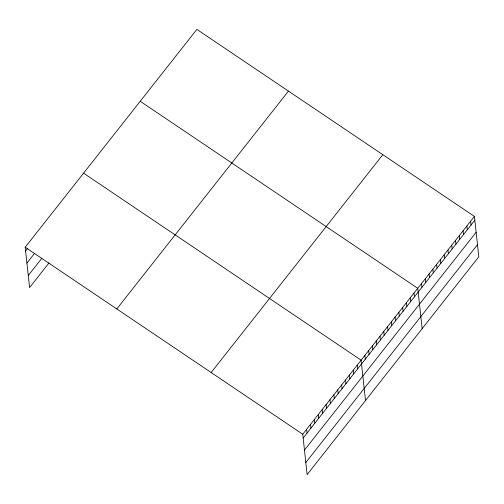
<?xml version="1.0" encoding="UTF-8"?>
<svg xmlns="http://www.w3.org/2000/svg" width="504" height="504" viewBox="0 0 504 504"><rect width="100%" height="100%" fill="white"/><g stroke="black" fill="none" stroke-linecap="round" stroke-linejoin="round"><path stroke-width="0.76" d="M49.039 262.899L29.585 287.582L25.2 247.225L196.869 29.396L474.415 216.418L478.8 256.775L307.131 474.604L302.747 434.246L474.415 216.418M25.61 251.011L27.556 248.541M26.92 263.082L34.707 253.203M28.274 275.518L41.895 258.231M116.789 308.939L288.458 91.111M211.157 372.525L382.826 154.703M303.156 438.026L474.825 220.198M304.466 450.097L476.135 232.268M305.821 462.533L477.49 244.705M140.219 101.279L417.766 288.301L422.15 328.658M83.57 173.162L361.116 360.184L365.495 400.541M25.2 247.225L302.747 434.246M470.641 221.206L471.051 224.992M466.861 226L467.271 229.786M463.088 230.794L463.497 234.574M459.308 235.582L459.717 239.368M455.534 240.377L455.944 244.163M451.754 245.171L452.164 248.951M447.98 249.959L448.39 253.745M444.2 254.753L444.61 258.539M440.427 259.547L440.836 263.327M436.647 264.335L437.056 268.122M432.873 269.13L433.283 272.916M429.093 273.924L429.509 277.704M425.319 278.712L425.729 282.498M421.539 283.506L421.955 287.293M413.986 293.089L414.401 296.875M410.212 297.883L410.621 301.669M406.432 302.677L406.848 306.457M402.658 307.465L403.068 311.252M398.878 312.26L399.294 316.046M395.104 317.054L395.514 320.84M391.325 321.842L391.74 325.628M387.551 326.636L387.96 330.422M383.771 331.43L384.187 335.217M379.997 336.218L380.407 340.005M376.217 341.013L376.633 344.799M372.443 345.807L372.853 349.593M368.663 350.595L369.079 354.381M364.89 355.389L365.299 359.176M357.223 365.116L357.632 368.903M353.329 370.056L353.739 373.842M349.442 374.995L349.852 378.781M345.549 379.934L345.958 383.714M341.655 384.867L342.071 388.653M337.768 389.806L338.178 393.593M333.875 394.745L334.284 398.532M329.981 399.685L330.397 403.465M326.094 404.618L326.504 408.404M322.201 409.557L322.61 413.343M318.308 414.496L318.723 418.276M314.42 419.429L314.83 423.215M310.527 424.368L310.937 428.154M306.634 429.307L307.049 433.094"/></g></svg>
